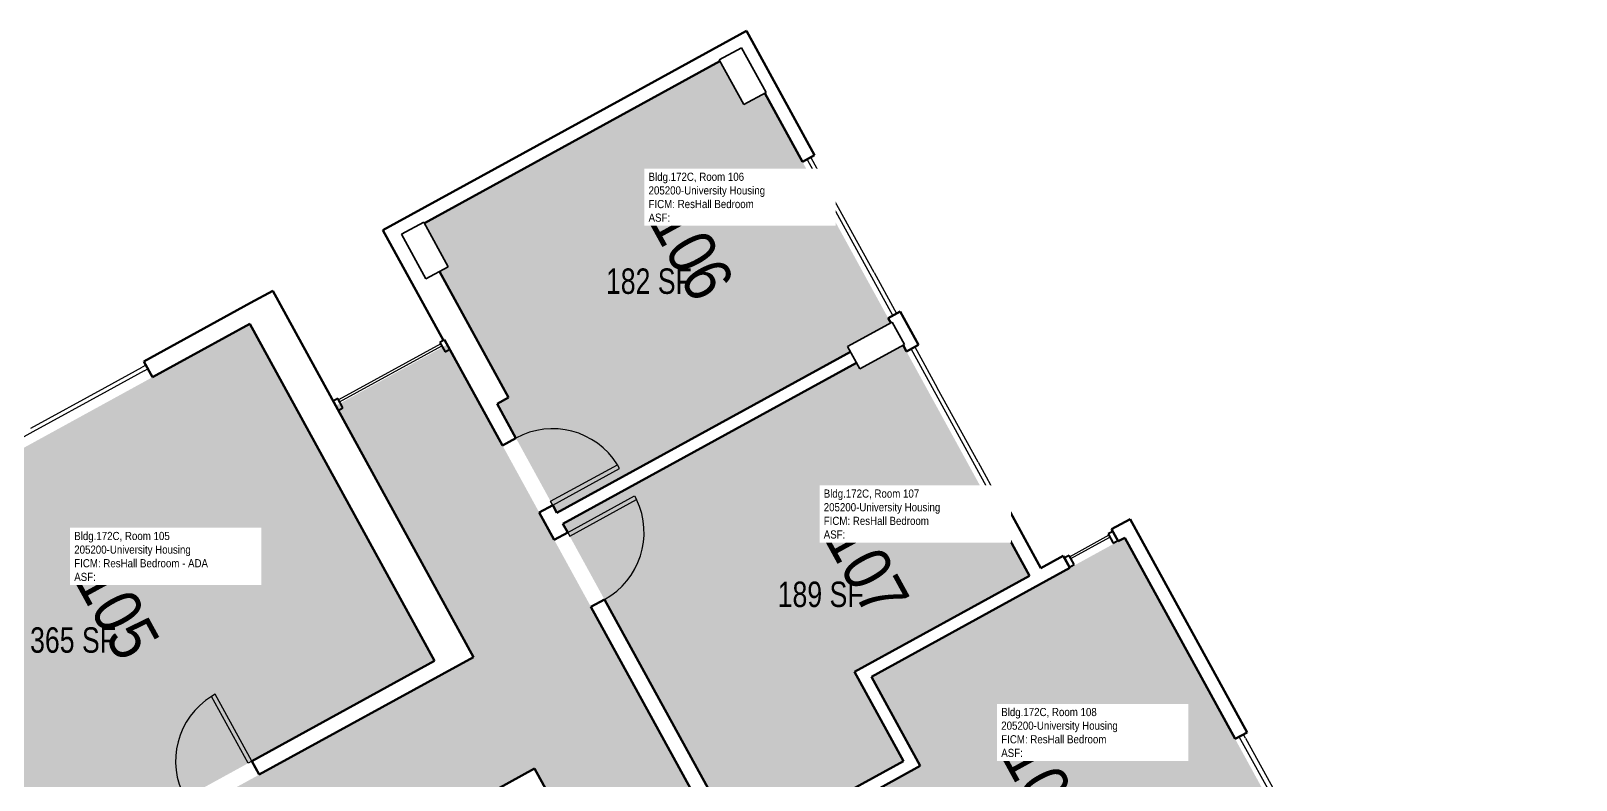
# Model space of a CAD drawing. Header units: inches. Extents: x 69235346 to 69237486, y 27657583 to 27660075.
# Drawn here: x 69235791 to 69236520, y 27659722 to 27660075 of the extents above; entities that cross this region are included whole.
import ezdxf
from ezdxf.enums import TextEntityAlignment as Align

# ---------------------------------------------------------------- set-up
doc = ezdxf.new("R2010")
doc.units = ezdxf.units.IN
doc.header["$LTSCALE"] = 100
doc.header["$MEASUREMENT"] = 0
for name, color, linetype in [('A-COLS', 5, 'CONTINUOUS'), ('A-DOOR', 2, 'CONTINUOUS'), ('A-GLAZ', 1, 'CONTINUOUS'), ('A-IDEN-RNUM', 7, 'CONTINUOUS'), ('A-IDEN-SNUM', 4, 'CONTINUOUS'), ('A-IDEN-VNUM', 4, 'CONTINUOUS'), ('A-WALL', 5, 'CONTINUOUS'), ('AREA-TEXT', 3, 'CONTINUOUS'), ('Rooms-Category-Color', 7, 'CONTINUOUS'), ('Rooms-College-Color', 7, 'CONTINUOUS'), ('Rooms-Department-Color', 7, 'CONTINUOUS'), ('Rooms-Division-Color', 7, 'CONTINUOUS'), ('Rooms-Information', 7, 'CONTINUOUS')]:
    doc.layers.add(name, color=color, linetype=linetype)
doc.styles.add('CP_AREA', font='arial.ttf', dxfattribs={"height": 15})
doc.styles.add('CP_ROOMSNUMBER', font='arial.ttf', dxfattribs={"height": 1})
doc.styles.add('CP_ROOMVNUMBER', font='arial.ttf', dxfattribs={"width": 0.85, "height": 0.075})

msp = doc.modelspace()

# ---------------------------------------------------------------- hatches: boundary and pattern name
at = {"layer": 'Rooms-Category-Color', "true_color": 0x728ef3}
for points in [[(69235976.73, 27659984.76), (69235987.97, 27659964.26), (69235983.81, 27659961.98), (69235999.2, 27659933.92), (69236016.41, 27659902.54), (69236011.04, 27659899.59), (69236039.24, 27659848.17), (69236177.72, 27659924.12), (69236176.4, 27659926.53), (69236196.78, 27659937.71), (69236137.3, 27660046.16), (69236127.38, 27660040.72), (69236116.14, 27660061.22)], [(69235727.57, 27659638.96), (69235981.56, 27659778.27), (69235894.35, 27659937.29), (69235640.35, 27659797.99)], [(69236179.63, 27659773.12), (69236262.21, 27659818.41), (69236202.55, 27659927.19), (69236182.17, 27659916.01), (69236180.54, 27659918.97), (69236042.06, 27659843.02), (69236126.43, 27659689.2), (69236202.71, 27659731.04)], [(69236267.88, 27659814.83), (69236264.98, 27659813.23), (69236187.6, 27659770.8), (69236210.68, 27659728.71), (69236129.25, 27659684.05), (69236189.81, 27659573.63), (69236328.29, 27659649.58), (69236326.91, 27659652.1), (69236347.95, 27659663.64), (69236349.33, 27659661.12), (69236390.81, 27659683.87), (69236307.17, 27659836.38), (69236298.79, 27659831.78), (69236281.86, 27659822.49)]]:
    msp.add_hatch(color=171, dxfattribs=at).paths.add_polyline_path(points)
at = {"layer": 'Rooms-Category-Color', "true_color": 0xadadad}
msp.add_hatch(color=253, dxfattribs=at).paths.add_polyline_path([(69235987.47, 27659927.49), (69235934.92, 27659898.67), (69235999.95, 27659780.08), (69235987.08, 27659773.02), (69235729.02, 27659631.5), (69235716.15, 27659624.43), (69235651.11, 27659743.02), (69235600.86, 27659715.46), (69235598.5, 27659714.17), (69235611.91, 27659689.72), (69235616.11, 27659682.06), (69235646.11, 27659627.37), (69235648.15, 27659623.64), (69235648.18, 27659623.58), (69235720.73, 27659491.3), (69235796.29, 27659353.53), (69235871.24, 27659216.86), (69235921.5, 27659125.23), (69235974.1, 27659154.08), (69235971.5, 27659158.82), (69235938.88, 27659218.31), (69235937.36, 27659221.07), (69235835.39, 27659407.01), (69235745, 27659571.83), (69235840.35, 27659624.12), (69235933.07, 27659674.97), (69236028.75, 27659727.45), (69236086.17, 27659622.74), (69236119.14, 27659562.63), (69236221.84, 27659375.38), (69236236.86, 27659347.98), (69236267.35, 27659292.39), (69236267.62, 27659291.9), (69236268.88, 27659289.6), (69236279.97, 27659269.37), (69236284.57, 27659260.99), (69236286.13, 27659258.14), (69236379.21, 27659088.43), (69236379.24, 27659088.37), (69236380.5, 27659086.07), (69236386.67, 27659074.83), (69236399.89, 27659050.72), (69236401.63, 27659047.55), (69236401.66, 27659047.49), (69236441.54, 27658974.77), (69236448.97, 27658961.24), (69236461.03, 27658967.85), (69236491.42, 27658984.52), (69236501.57, 27658990.09), (69236497.85, 27658996.88), (69236520.1, 27659009.09), (69236467.38, 27659105.2), (69236445.13, 27659093), (69236410.66, 27659155.86), (69236335.71, 27659292.53), (69236271.69, 27659409.25), (69236184.87, 27659567.57), (69236121.48, 27659683.14), (69236034.29, 27659842.11), (69236004.68, 27659896.11)])
at = {"layer": 'Rooms-College-Color', "true_color": 0xadadad}
for points in [[(69235976.73, 27659984.76), (69235987.97, 27659964.26), (69235983.81, 27659961.98), (69235999.2, 27659933.92), (69236016.41, 27659902.54), (69236011.04, 27659899.59), (69236039.24, 27659848.17), (69236177.72, 27659924.12), (69236176.4, 27659926.53), (69236196.78, 27659937.71), (69236137.3, 27660046.16), (69236127.38, 27660040.72), (69236116.14, 27660061.22)], [(69235727.57, 27659638.96), (69235981.56, 27659778.27), (69235894.35, 27659937.29), (69235640.35, 27659797.99)], [(69235987.47, 27659927.49), (69235934.92, 27659898.67), (69235999.95, 27659780.08), (69235987.08, 27659773.02), (69235729.02, 27659631.5), (69235716.15, 27659624.43), (69235651.11, 27659743.02), (69235600.86, 27659715.46), (69235598.5, 27659714.17), (69235611.91, 27659689.72), (69235616.11, 27659682.06), (69235646.11, 27659627.37), (69235648.15, 27659623.64), (69235648.18, 27659623.58), (69235720.73, 27659491.3), (69235796.29, 27659353.53), (69235871.24, 27659216.86), (69235921.5, 27659125.23), (69235974.1, 27659154.08), (69235971.5, 27659158.82), (69235938.88, 27659218.31), (69235937.36, 27659221.07), (69235835.39, 27659407.01), (69235745, 27659571.83), (69235840.35, 27659624.12), (69235933.07, 27659674.97), (69236028.75, 27659727.45), (69236086.17, 27659622.74), (69236119.14, 27659562.63), (69236221.84, 27659375.38), (69236236.86, 27659347.98), (69236267.35, 27659292.39), (69236267.62, 27659291.9), (69236268.88, 27659289.6), (69236279.97, 27659269.37), (69236284.57, 27659260.99), (69236286.13, 27659258.14), (69236379.21, 27659088.43), (69236379.24, 27659088.37), (69236380.5, 27659086.07), (69236386.67, 27659074.83), (69236399.89, 27659050.72), (69236401.63, 27659047.55), (69236401.66, 27659047.49), (69236441.54, 27658974.77), (69236448.97, 27658961.24), (69236461.03, 27658967.85), (69236491.42, 27658984.52), (69236501.57, 27658990.09), (69236497.85, 27658996.88), (69236520.1, 27659009.09), (69236467.38, 27659105.2), (69236445.13, 27659093), (69236410.66, 27659155.86), (69236335.71, 27659292.53), (69236271.69, 27659409.25), (69236184.87, 27659567.57), (69236121.48, 27659683.14), (69236034.29, 27659842.11), (69236004.68, 27659896.11)], [(69236179.63, 27659773.12), (69236262.21, 27659818.41), (69236202.55, 27659927.19), (69236182.17, 27659916.01), (69236180.54, 27659918.97), (69236042.06, 27659843.02), (69236126.43, 27659689.2), (69236202.71, 27659731.04)], [(69236267.88, 27659814.83), (69236264.98, 27659813.23), (69236187.6, 27659770.8), (69236210.68, 27659728.71), (69236129.25, 27659684.05), (69236189.81, 27659573.63), (69236328.29, 27659649.58), (69236326.91, 27659652.1), (69236347.95, 27659663.64), (69236349.33, 27659661.12), (69236390.81, 27659683.87), (69236307.17, 27659836.38), (69236298.79, 27659831.78), (69236281.86, 27659822.49)]]:
    msp.add_hatch(color=253, dxfattribs=at).paths.add_polyline_path(points)
at = {"layer": 'Rooms-Department-Color', "true_color": 0x604aed}
for points in [[(69235976.73, 27659984.76), (69235987.97, 27659964.26), (69235983.81, 27659961.98), (69235999.2, 27659933.92), (69236016.41, 27659902.54), (69236011.04, 27659899.59), (69236039.24, 27659848.17), (69236177.72, 27659924.12), (69236176.4, 27659926.53), (69236196.78, 27659937.71), (69236137.3, 27660046.16), (69236127.38, 27660040.72), (69236116.14, 27660061.22)], [(69235727.57, 27659638.96), (69235981.56, 27659778.27), (69235894.35, 27659937.29), (69235640.35, 27659797.99)], [(69236179.63, 27659773.12), (69236262.21, 27659818.41), (69236202.55, 27659927.19), (69236182.17, 27659916.01), (69236180.54, 27659918.97), (69236042.06, 27659843.02), (69236126.43, 27659689.2), (69236202.71, 27659731.04)], [(69236267.88, 27659814.83), (69236264.98, 27659813.23), (69236187.6, 27659770.8), (69236210.68, 27659728.71), (69236129.25, 27659684.05), (69236189.81, 27659573.63), (69236328.29, 27659649.58), (69236326.91, 27659652.1), (69236347.95, 27659663.64), (69236349.33, 27659661.12), (69236390.81, 27659683.87), (69236307.17, 27659836.38), (69236298.79, 27659831.78), (69236281.86, 27659822.49)]]:
    msp.add_hatch(color=173, dxfattribs=at).paths.add_polyline_path(points)
at = {"layer": 'Rooms-Department-Color', "true_color": 0xacacac}
msp.add_hatch(color=253, dxfattribs=at).paths.add_polyline_path([(69235987.47, 27659927.49), (69235934.92, 27659898.67), (69235999.95, 27659780.08), (69235987.08, 27659773.02), (69235729.02, 27659631.5), (69235716.15, 27659624.43), (69235651.11, 27659743.02), (69235600.86, 27659715.46), (69235598.5, 27659714.17), (69235611.91, 27659689.72), (69235616.11, 27659682.06), (69235646.11, 27659627.37), (69235648.15, 27659623.64), (69235648.18, 27659623.58), (69235720.73, 27659491.3), (69235796.29, 27659353.53), (69235871.24, 27659216.86), (69235921.5, 27659125.23), (69235974.1, 27659154.08), (69235971.5, 27659158.82), (69235938.88, 27659218.31), (69235937.36, 27659221.07), (69235835.39, 27659407.01), (69235745, 27659571.83), (69235840.35, 27659624.12), (69235933.07, 27659674.97), (69236028.75, 27659727.45), (69236086.17, 27659622.74), (69236119.14, 27659562.63), (69236221.84, 27659375.38), (69236236.86, 27659347.98), (69236267.35, 27659292.39), (69236267.62, 27659291.9), (69236268.88, 27659289.6), (69236279.97, 27659269.37), (69236284.57, 27659260.99), (69236286.13, 27659258.14), (69236379.21, 27659088.43), (69236379.24, 27659088.37), (69236380.5, 27659086.07), (69236386.67, 27659074.83), (69236399.89, 27659050.72), (69236401.63, 27659047.55), (69236401.66, 27659047.49), (69236441.54, 27658974.77), (69236448.97, 27658961.24), (69236461.03, 27658967.85), (69236491.42, 27658984.52), (69236501.57, 27658990.09), (69236497.85, 27658996.88), (69236520.1, 27659009.09), (69236467.38, 27659105.2), (69236445.13, 27659093), (69236410.66, 27659155.86), (69236335.71, 27659292.53), (69236271.69, 27659409.25), (69236184.87, 27659567.57), (69236121.48, 27659683.14), (69236034.29, 27659842.11), (69236004.68, 27659896.11)])
at = {"layer": 'Rooms-Division-Color', "true_color": 0x604aed}
for points in [[(69235976.73, 27659984.76), (69235987.97, 27659964.26), (69235983.81, 27659961.98), (69235999.2, 27659933.92), (69236016.41, 27659902.54), (69236011.04, 27659899.59), (69236039.24, 27659848.17), (69236177.72, 27659924.12), (69236176.4, 27659926.53), (69236196.78, 27659937.71), (69236137.3, 27660046.16), (69236127.38, 27660040.72), (69236116.14, 27660061.22)], [(69235727.57, 27659638.96), (69235981.56, 27659778.27), (69235894.35, 27659937.29), (69235640.35, 27659797.99)], [(69236179.63, 27659773.12), (69236262.21, 27659818.41), (69236202.55, 27659927.19), (69236182.17, 27659916.01), (69236180.54, 27659918.97), (69236042.06, 27659843.02), (69236126.43, 27659689.2), (69236202.71, 27659731.04)], [(69236267.88, 27659814.83), (69236264.98, 27659813.23), (69236187.6, 27659770.8), (69236210.68, 27659728.71), (69236129.25, 27659684.05), (69236189.81, 27659573.63), (69236328.29, 27659649.58), (69236326.91, 27659652.1), (69236347.95, 27659663.64), (69236349.33, 27659661.12), (69236390.81, 27659683.87), (69236307.17, 27659836.38), (69236298.79, 27659831.78), (69236281.86, 27659822.49)]]:
    msp.add_hatch(color=173, dxfattribs=at).paths.add_polyline_path(points)
at = {"layer": 'Rooms-Division-Color', "true_color": 0xadadad}
msp.add_hatch(color=253, dxfattribs=at).paths.add_polyline_path([(69235987.47, 27659927.49), (69235934.92, 27659898.67), (69235999.95, 27659780.08), (69235987.08, 27659773.02), (69235729.02, 27659631.5), (69235716.15, 27659624.43), (69235651.11, 27659743.02), (69235600.86, 27659715.46), (69235598.5, 27659714.17), (69235611.91, 27659689.72), (69235616.11, 27659682.06), (69235646.11, 27659627.37), (69235648.15, 27659623.64), (69235648.18, 27659623.58), (69235720.73, 27659491.3), (69235796.29, 27659353.53), (69235871.24, 27659216.86), (69235921.5, 27659125.23), (69235974.1, 27659154.08), (69235971.5, 27659158.82), (69235938.88, 27659218.31), (69235937.36, 27659221.07), (69235835.39, 27659407.01), (69235745, 27659571.83), (69235840.35, 27659624.12), (69235933.07, 27659674.97), (69236028.75, 27659727.45), (69236086.17, 27659622.74), (69236119.14, 27659562.63), (69236221.84, 27659375.38), (69236236.86, 27659347.98), (69236267.35, 27659292.39), (69236267.62, 27659291.9), (69236268.88, 27659289.6), (69236279.97, 27659269.37), (69236284.57, 27659260.99), (69236286.13, 27659258.14), (69236379.21, 27659088.43), (69236379.24, 27659088.37), (69236380.5, 27659086.07), (69236386.67, 27659074.83), (69236399.89, 27659050.72), (69236401.63, 27659047.55), (69236401.66, 27659047.49), (69236441.54, 27658974.77), (69236448.97, 27658961.24), (69236461.03, 27658967.85), (69236491.42, 27658984.52), (69236501.57, 27658990.09), (69236497.85, 27658996.88), (69236520.1, 27659009.09), (69236467.38, 27659105.2), (69236445.13, 27659093), (69236410.66, 27659155.86), (69236335.71, 27659292.53), (69236271.69, 27659409.25), (69236184.87, 27659567.57), (69236121.48, 27659683.14), (69236034.29, 27659842.11), (69236004.68, 27659896.11)])

# ---------------------------------------------------------------- linework, layer by layer
at = {"layer": 'A-COLS', "lineweight": 35}
for p, q in [((69236115.84, 27660061.77), (69236126.37, 27660067.54)), ((69236126.37, 27660067.54), (69236137.91, 27660046.49)), ((69236127.38, 27660040.72), (69236115.84, 27660061.77)), ((69236137.91, 27660046.49), (69236127.38, 27660040.72)), ((69235965.91, 27659979.54), (69235976.43, 27659985.31)), ((69235976.43, 27659985.31), (69235987.97, 27659964.26)), ((69235977.45, 27659958.49), (69235965.91, 27659979.54)), ((69235987.97, 27659964.26), (69235977.45, 27659958.49)), ((69236176.4, 27659926.53), (69236197.44, 27659938.07)), ((69236197.44, 27659938.07), (69236203.21, 27659927.55)), ((69236182.17, 27659916.01), (69236176.4, 27659926.53)), ((69236203.21, 27659927.55), (69236182.17, 27659916.01))]:
    msp.add_line(p, q, dxfattribs=at)
at = {"layer": 'A-DOOR'}
for p, q in [((69236036.29, 27659853.56), (69236067.8, 27659870.84)), ((69236037.25, 27659851.81), (69236068.76, 27659869.09)), ((69236068.76, 27659869.09), (69236067.8, 27659870.84)), ((69236037.25, 27659851.81), (69236036.29, 27659853.56)), ((69236044.37, 27659838.83), (69236075.88, 27659856.11)), ((69236045.33, 27659837.07), (69236076.84, 27659854.36)), ((69236075.88, 27659856.11), (69236076.84, 27659854.36)), ((69236044.37, 27659838.83), (69236045.33, 27659837.07)), ((69235878.08, 27659762.51), (69235876.32, 27659761.54)), ((69235893.61, 27659730.03), (69235876.32, 27659761.54)), ((69235895.36, 27659730.99), (69235878.08, 27659762.51)), ((69235895.36, 27659730.99), (69235893.61, 27659730.03))]:
    msp.add_line(p, q, dxfattribs=at)
at = {"layer": 'A-DOOR', "lineweight": 25}
for centre, start, end in [((69236037.25, 27659851.81), 31.92664, 118.74191), ((69236044.37, 27659838.83), 298.74191, 25.55717), ((69235895.36, 27659730.99), 121.92664, 208.74191)]:
    msp.add_arc(centre, 36, start, end, dxfattribs=at)
at = {"layer": 'A-GLAZ'}
for p, q in [((69236157.45, 27660014.63), (69236157.32, 27660014.87)), ((69236197.71, 27659941.22), (69236157.45, 27660014.63)), ((69236159.07, 27660015.83), (69236160.03, 27660014.08)), ((69236160.03, 27660014.08), (69236169.65, 27659996.54)), ((69236188.89, 27659961.47), (69236169.65, 27659996.54)), ((69236188.89, 27659961.47), (69236198.5, 27659943.93)), ((69236198.5, 27659943.93), (69236199.46, 27659942.18)), ((69235984.44, 27659927.82), (69235936.27, 27659901.41)), ((69235936.75, 27659900.53), (69235984.92, 27659926.95)), ((69235984.92, 27659926.95), (69235984.44, 27659927.82)), ((69236246.51, 27659852.24), (69236206.37, 27659925.43)), ((69236208.12, 27659926.4), (69236209.08, 27659924.64)), ((69235845.35, 27659917.84), (69235843.6, 27659916.88)), ((69236209.08, 27659924.64), (69236218.7, 27659907.11)), ((69235826.06, 27659907.26), (69235843.6, 27659916.88)), ((69235844.56, 27659915.12), (69235827.02, 27659905.51)), ((69235844.56, 27659915.12), (69235846.31, 27659916.08)), ((69235790.99, 27659888.02), (69235826.06, 27659907.26)), ((69235827.02, 27659905.51), (69235791.95, 27659886.27)), ((69236237.93, 27659872.03), (69236218.7, 27659907.11)), ((69235936.27, 27659901.41), (69235936.75, 27659900.53)), ((69235791.95, 27659886.27), (69235774.42, 27659876.65)), ((69236237.93, 27659872.03), (69236247.55, 27659854.5)), ((69236246.76, 27659851.78), (69236246.51, 27659852.24)), ((69236247.55, 27659854.5), (69236248.51, 27659852.75)), ((69236299.69, 27659837.55), (69236281.22, 27659827.42)), ((69236300.17, 27659836.67), (69236299.69, 27659837.55)), ((69236281.7, 27659826.54), (69236300.17, 27659836.67)), ((69236281.22, 27659827.42), (69236281.7, 27659826.54)), ((69236378.53, 27659710.94), (69236361.21, 27659742.52)), ((69236364.15, 27659741.85), (69236363.19, 27659743.6)), ((69236364.15, 27659741.85), (69236379.54, 27659713.78))]:
    msp.add_line(p, q, dxfattribs=at)
at = {"layer": 'A-GLAZ', "lineweight": 40}
for p, q in [((69235986.27, 27659929.68), (69235984.08, 27659928.48)), ((69235984.08, 27659928.48), (69235986.48, 27659924.1)), ((69235988.67, 27659925.3), (69235986.27, 27659929.68)), ((69235986.48, 27659924.1), (69235988.67, 27659925.3)), ((69236280.86, 27659828.07), (69236278.67, 27659826.87)), ((69236278.67, 27659826.87), (69236281.07, 27659822.49)), ((69236283.27, 27659823.69), (69236280.86, 27659828.07)), ((69236281.07, 27659822.49), (69236283.27, 27659823.69))]:
    msp.add_line(p, q, dxfattribs=at)
at = {"layer": 'A-GLAZ', "lineweight": 40, "extrusion": (0, 0, -1)}
for p, q in [((69235935.91, 27659902.06), (69235933.71, 27659900.86)), ((69235933.71, 27659900.86), (69235936.12, 27659896.48)), ((69235938.31, 27659897.68), (69235935.91, 27659902.06)), ((69235936.12, 27659896.48), (69235938.31, 27659897.68)), ((69236301.52, 27659839.4), (69236299.33, 27659838.2)), ((69236299.33, 27659838.2), (69236301.73, 27659833.82)), ((69236303.92, 27659835.02), (69236301.52, 27659839.4)), ((69236301.73, 27659833.82), (69236303.92, 27659835.02))]:
    msp.add_line(p, q, dxfattribs=at)
at = {"layer": 'A-WALL', "lineweight": 50}
for p, q in [((69236128.64, 27660075.48), (69236069.4, 27660042.99)), ((69236160.83, 27660016.79), (69236128.64, 27660075.48)), ((69235976.73, 27659984.76), (69236116.14, 27660061.22)), ((69236069.4, 27660042.99), (69235957.17, 27659981.44)), ((69236137.3, 27660046.16), (69236155.13, 27660013.67)), ((69236155.13, 27660013.67), (69236160.83, 27660016.79)), ((69235957.17, 27659981.44), (69235985.72, 27659929.38)), ((69236016.41, 27659902.54), (69235983.81, 27659961.98)), ((69235894.63, 27659947.15), (69235844.39, 27659919.59)), ((69235905.16, 27659952.92), (69235894.64, 27659947.15)), ((69235999.95, 27659780.08), (69235905.16, 27659952.92)), ((69236201.22, 27659943.14), (69236195.52, 27659940.01)), ((69236195.52, 27659940.01), (69236196.78, 27659937.71)), ((69236209.87, 27659927.36), (69236201.22, 27659943.14)), ((69235848.48, 27659912.14), (69235894.35, 27659937.29)), ((69235894.35, 27659937.29), (69235981.56, 27659778.27)), ((69235986.27, 27659929.68), (69236013.58, 27659879.88)), ((69236202.55, 27659927.19), (69236204.17, 27659924.23)), ((69236204.17, 27659924.23), (69236209.87, 27659927.36)), ((69235844.39, 27659919.59), (69235848.48, 27659912.14)), ((69236177.72, 27659924.12), (69236039.24, 27659848.17)), ((69236042.06, 27659843.02), (69236180.54, 27659918.97)), ((69236011.04, 27659899.59), (69236016.41, 27659902.54)), ((69236019.94, 27659883.37), (69236011.04, 27659899.59)), ((69236013.58, 27659879.88), (69236019.94, 27659883.37)), ((69236250.39, 27659853.49), (69236244.69, 27659850.36)), ((69236267.61, 27659822.09), (69236250.39, 27659853.49)), ((69236037.25, 27659851.81), (69236030.89, 27659848.32)), ((69236030.89, 27659848.32), (69236038.01, 27659835.34)), ((69236039.24, 27659848.17), (69236037.25, 27659851.81)), ((69236244.69, 27659850.36), (69236262.21, 27659818.41)), ((69236309.75, 27659845.2), (69236300.98, 27659840.39)), ((69236364.94, 27659744.56), (69236309.75, 27659845.2)), ((69236038.01, 27659835.34), (69236044.37, 27659838.83)), ((69236044.37, 27659838.83), (69236042.06, 27659843.02)), ((69236300.98, 27659840.39), (69236304.11, 27659834.69)), ((69236304.11, 27659834.69), (69236307.17, 27659836.38)), ((69236307.17, 27659836.38), (69236359.24, 27659741.44)), ((69236278.13, 27659827.86), (69236267.61, 27659822.09)), ((69236281.25, 27659822.16), (69236278.13, 27659827.86)), ((69236262.21, 27659818.41), (69236179.63, 27659773.12)), ((69236187.6, 27659770.8), (69236281.25, 27659822.16)), ((69236061.68, 27659807.26), (69236055.32, 27659803.78)), ((69236055.32, 27659803.78), (69236164.01, 27659605.6)), ((69236126.43, 27659689.2), (69236061.68, 27659807.26)), ((69235898.85, 27659724.63), (69235999.95, 27659780.08)), ((69235981.56, 27659778.27), (69235895.36, 27659730.99)), ((69236179.63, 27659773.12), (69236202.71, 27659731.04)), ((69236210.68, 27659728.71), (69236187.6, 27659770.8)), ((69236359.24, 27659741.44), (69236364.94, 27659744.56)), ((69235895.36, 27659730.99), (69235898.85, 27659724.63)), ((69236202.71, 27659731.04), (69236126.43, 27659689.2)), ((69236129.25, 27659684.05), (69236210.68, 27659728.71)), ((69236028.75, 27659727.45), (69235970.44, 27659695.47)), ((69236099.94, 27659597.65), (69236028.75, 27659727.45))]:
    msp.add_line(p, q, dxfattribs=at)

# ---------------------------------------------------------------- texts
at = {"layer": 'A-IDEN-RNUM', "style": 'CP_ROOMSNUMBER'}
for s, p in [('0106-00', (69236082.49, 27659985.4)), ('0107-00', (69236165.13, 27659835.94)), ('0105-00', (69235811.52, 27659815.94)), ('0108-00', (69236248.88, 27659732.89))]:
    msp.add_text(s, height=1, dxfattribs=at).set_placement(p)
at = {"layer": 'A-IDEN-SNUM', "style": 'CP_ROOMSNUMBER'}
for s, p in [('172C010600', (69236082.49, 27659985.4)), ('172C010700', (69236165.13, 27659835.94)), ('172C010500', (69235811.52, 27659815.94)), ('172C010800', (69236248.88, 27659732.89))]:
    msp.add_text(s, height=1, dxfattribs=at).set_placement(p)
at = {"layer": 'A-IDEN-VNUM', "style": 'CP_ROOMVNUMBER', "width": 0.85}
for s, p in [('106', (69236082.49, 27659985.4)), ('107', (69236165.13, 27659835.94)), ('105', (69235811.52, 27659815.94)), ('108', (69236248.88, 27659732.89))]:
    msp.add_text(s, height=22.5, rotation=298.74191, dxfattribs=at).set_placement(p)
at = {"layer": 'AREA-TEXT', "style": 'CP_AREA', "width": 0.75}
for s, p in [('182 SF', (69236082.65, 27659957.42)), ('189 SF', (69236163.68, 27659809.68)), ('365 SF', (69235810.96, 27659788.13))]:
    msp.add_text(s, height=12, dxfattribs=at).set_placement(p, align=Align.MIDDLE_CENTER)

# ---------------------------------------------------------------- next in the draw order: texts
at = {"layer": 'Rooms-Information', "char_height": 3.8571, "width": 86.4, "attachment_point": 7, "style": 'CP_ROOMVNUMBER', "bg_fill": 3, "box_fill_scale": 1.5, "bg_fill_color": 256, "bg_fill_true_color": 13158600, "bg_fill_transparency": 0}
for s, insert in [('Bldg.172C, Room 106^M^J205200-University Housing^M^JFICM: ResHall Bedroom^M^JASF: ', (69236082.49, 27659985.4)), ('Bldg.172C, Room 107^M^J205200-University Housing^M^JFICM: ResHall Bedroom^M^JASF: ', (69236165.13, 27659835.94)), ('Bldg.172C, Room 105^M^J205200-University Housing^M^JFICM: ResHall Bedroom - ADA^M^JASF: ', (69235811.52, 27659815.94)), ('Bldg.172C, Room 108^M^J205200-University Housing^M^JFICM: ResHall Bedroom^M^JASF: ', (69236248.88, 27659732.89))]:
    msp.add_mtext(s, dxfattribs=dict(at, insert=insert))

doc.saveas('drawing.dxf')
